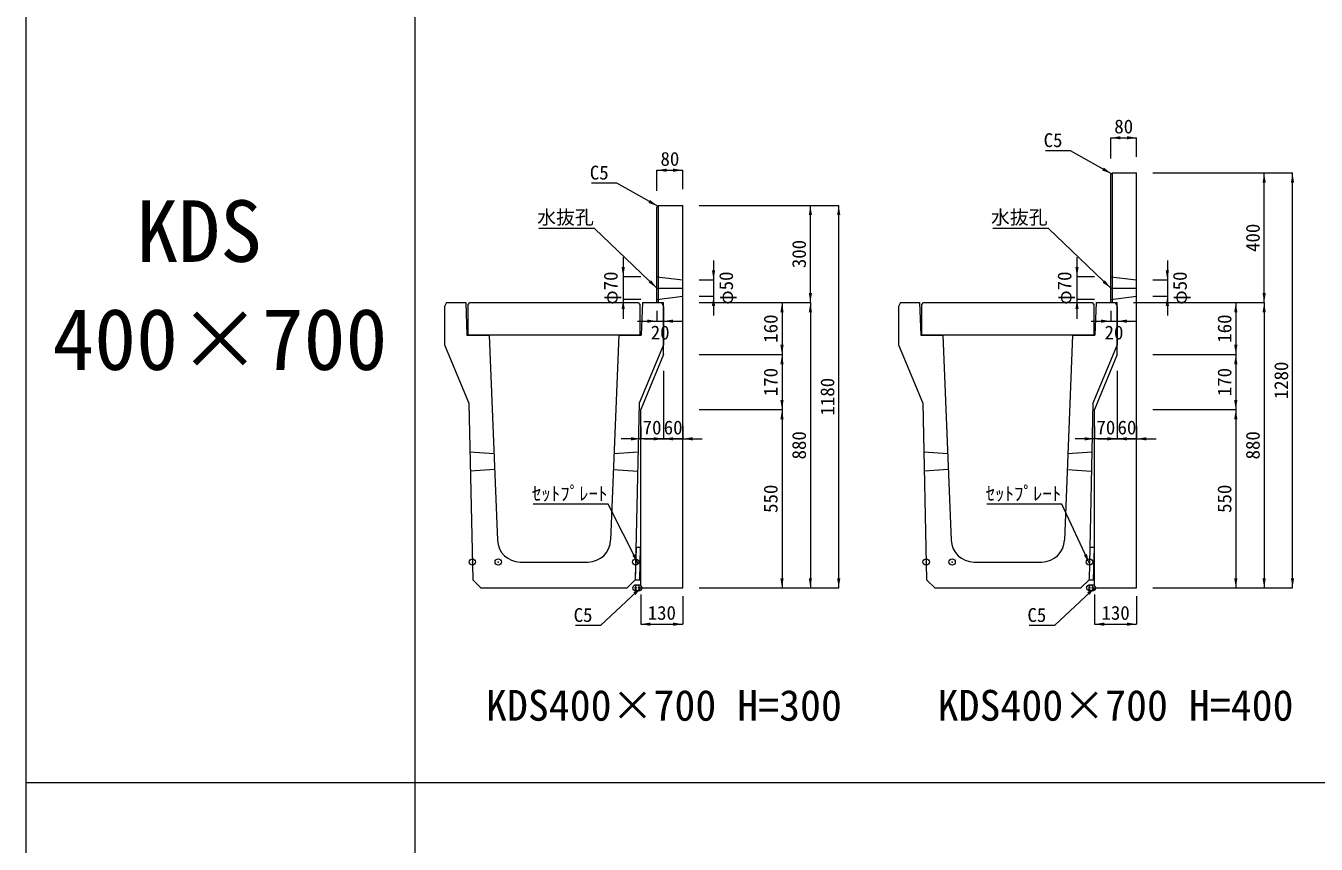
# Model space of a CAD drawing. Units: millimetres at full size, sheet at 1:40. Extents: x 172874 to 199766, y 869448 to 902797.
# Drawn here: x 172874 to 176855, y 878458 to 880983 of the extents above; entities that cross this region are included whole.
import ezdxf
from ezdxf.enums import TextEntityAlignment as Align

# ---------------------------------------------------------------- set-up
doc = ezdxf.new("R2010")
doc.units = ezdxf.units.MM
doc.header["$LTSCALE"] = 40
doc.header["$PDMODE"] = 32
doc.header["$PDSIZE"] = 20
doc.linetypes.add('DASHED', pattern=[7.5, 6, -1.5])
doc.linetypes.add('USER2', pattern=[4.7625, 3.175, -1.5875])
for name, color, linetype, lineweight in [('セットプレート', 3, 'Continuous', 13), ('パネックスKDS', 2, 'Continuous', 13), ('図枠', 5, 'Continuous', 13), ('寸法線', 7, 'Continuous', 13), ('引出線', 4, 'Continuous', 13), ('本体', 2, 'Continuous', 13), ('補助線', 8, 'Continuous', 13)]:
    doc.layers.add(name, color=color, linetype=linetype, lineweight=lineweight)
doc.layers.add('文字', color=7, linetype='Continuous')
doc.styles.add('ＭＳ ゴシック', font='')
doc.styles.get('ＭＳ ゴシック').set_extended_font_data('MS Gothic')

# ---------------------------------------------------------------- blocks, each defined once
blk = doc.blocks.new('filled_arrow')
at = {"color": 0, "linetype": 'Continuous', "lineweight": -2}
blk.add_solid([(7.5, 1.25), (0, 0), (7.5, -1.25)], dxfattribs=at)

msp = doc.modelspace()

# ---------------------------------------------------------------- linework, layer by layer
at = {"layer": 'セットプレート'}
for points in [[(174754.61, 879273.72), (174768.61, 879273.42), (174770.75, 879373.4), (174756.75, 879373.7)], [(176154.61, 879273.72), (176168.61, 879273.42), (176170.75, 879373.4), (176156.75, 879373.7)]]:
    msp.add_lwpolyline(points, close=True, dxfattribs=at)
at = {"layer": 'パネックスKDS'}
for p, q in [((176221.29, 880523.73), (176226.29, 880528.73)), ((176221.29, 880128.73), (176221.29, 880523.73)), ((176226.29, 880528.73), (176301.29, 880528.73)), ((176301.29, 879248.73), (176301.29, 880528.73)), ((174821.29, 880423.73), (174826.29, 880428.73)), ((174826.29, 880428.73), (174901.29, 880428.73)), ((174901.29, 879248.73), (174901.29, 880428.73)), ((174821.29, 880128.73), (174821.29, 880423.73)), ((174821.29, 880128.73), (174841.29, 880128.73)), ((174841.29, 879968.73), (174841.29, 880128.73)), ((176221.29, 880128.73), (176241.29, 880128.73)), ((176241.29, 879968.73), (176241.29, 880128.73)), ((174841.29, 879968.73), (174771.29, 879798.73)), ((176241.29, 879968.73), (176171.29, 879798.73)), ((174771.29, 879253.73), (174771.29, 879798.73)), ((176171.29, 879253.73), (176171.29, 879798.73)), ((174771.29, 879253.73), (174776.29, 879248.73)), ((174776.29, 879248.73), (174901.29, 879248.73)), ((176171.29, 879253.73), (176176.29, 879248.73)), ((176176.29, 879248.73), (176301.29, 879248.73))]:
    msp.add_line(p, q, dxfattribs=at)
at = {"layer": 'パネックスKDS', "lineweight": 5}
for p, q in [((176226.29, 880128.73), (176226.29, 880528.73)), ((174826.29, 880128.73), (174826.29, 880428.73))]:
    msp.add_line(p, q, dxfattribs=at)
at = {"layer": 'パネックスKDS', "linetype": 'DASHED', "lineweight": 9}
for p, q in [((174821.29, 880208.73), (174901.29, 880198.73)), ((176221.29, 880208.73), (176301.29, 880198.73)), ((174821.29, 880138.73), (174901.29, 880148.73)), ((176221.29, 880138.73), (176301.29, 880148.73))]:
    msp.add_line(p, q, dxfattribs=at)
at = {"layer": '図枠'}
for p, q in [((172874.21, 884548.33), (172874.21, 869448.33)), ((174074.21, 884548.33), (174074.21, 869448.33)), ((172874.21, 878648.33), (185274.21, 878648.33)), ((172874.21, 878648.33), (185274.21, 878648.33))]:
    msp.add_line(p, q, dxfattribs=at)
at = {"layer": '寸法線'}
for p, q in [((176221.29, 880637.28), (176301.29, 880637.28)), ((176221.29, 880573.73), (176221.29, 880637.28)), ((176301.29, 880578.73), (176301.29, 880637.28)), ((174821.29, 880537.28), (174901.29, 880537.28)), ((174821.29, 880473.73), (174821.29, 880537.28)), ((174901.29, 880478.73), (174901.29, 880537.28)), ((176351.29, 880528.73), (176782.13, 880528.73)), ((176351.29, 880528.73), (176694.63, 880528.73)), ((176694.63, 880128.73), (176694.63, 880528.73)), ((176782.13, 879248.73), (176782.13, 880528.73)), ((174951.29, 880428.73), (175382.13, 880428.73)), ((174951.29, 880428.73), (175294.63, 880428.73)), ((175294.63, 880128.73), (175294.63, 880428.73)), ((175382.13, 879248.73), (175382.13, 880428.73)), ((174717.22, 880268.73), (174717.22, 880078.73)), ((176117.22, 880268.73), (176117.22, 880078.73)), ((174995.96, 880258.73), (174995.96, 880088.73)), ((176395.96, 880258.73), (176395.96, 880088.73)), ((174771.29, 880208.73), (174717.22, 880208.73)), ((174951.29, 880198.73), (174995.96, 880198.73)), ((176171.29, 880208.73), (176117.22, 880208.73)), ((176351.29, 880198.73), (176395.96, 880198.73)), ((174951.29, 880148.73), (174995.96, 880148.73)), ((176351.29, 880148.73), (176395.96, 880148.73)), ((174771.29, 880138.73), (174717.22, 880138.73)), ((174951.29, 880128.73), (175294.63, 880128.73)), ((174951.29, 880128.73), (175207.13, 880128.73)), ((174951.29, 880128.73), (175294.63, 880128.73)), ((175207.13, 880128.73), (175207.13, 879968.73)), ((175294.63, 880128.73), (175294.63, 879248.73)), ((176171.29, 880138.73), (176117.22, 880138.73)), ((176291.29, 880128.73), (176694.63, 880128.73)), ((176291.29, 880128.73), (176607.13, 880128.73)), ((176351.29, 880128.73), (176694.63, 880128.73)), ((176607.13, 880128.73), (176607.13, 879968.73)), ((176694.63, 880128.73), (176694.63, 879248.73)), ((174761.29, 880071.65), (174901.29, 880071.65)), ((174821.29, 880103.73), (174821.29, 880071.65)), ((174841.29, 880103.73), (174841.29, 880071.65)), ((176161.29, 880071.65), (176301.29, 880071.65)), ((176221.29, 880103.73), (176221.29, 880071.65)), ((176241.29, 880103.73), (176241.29, 880071.65)), ((174951.29, 879968.73), (175207.13, 879968.73)), ((174951.29, 879968.73), (175207.13, 879968.73)), ((175207.13, 879968.73), (175207.13, 879798.73)), ((176351.29, 879968.73), (176607.13, 879968.73)), ((176351.29, 879968.73), (176607.13, 879968.73)), ((176607.13, 879968.73), (176607.13, 879798.73)), ((174841.29, 879918.73), (174841.29, 879708.73)), ((176241.29, 879918.73), (176241.29, 879708.73)), ((174951.29, 879798.73), (175207.13, 879798.73)), ((174951.29, 879798.73), (175207.13, 879798.73)), ((175207.13, 879798.73), (175207.13, 879248.73)), ((176351.29, 879798.73), (176607.13, 879798.73)), ((176351.29, 879798.73), (176607.13, 879798.73)), ((176607.13, 879798.73), (176607.13, 879248.73)), ((174771.29, 879746.99), (174771.29, 879708.73)), ((174841.29, 879748.73), (174841.29, 879708.73)), ((174901.29, 879748.73), (174901.29, 879708.73)), ((176171.29, 879746.99), (176171.29, 879708.73)), ((176241.29, 879748.73), (176241.29, 879708.73)), ((176301.29, 879748.73), (176301.29, 879708.73)), ((174901.29, 879708.73), (174711.29, 879708.73)), ((174781.29, 879708.73), (174961.29, 879708.73)), ((176301.29, 879708.73), (176111.29, 879708.73)), ((176181.29, 879708.73), (176361.29, 879708.73)), ((174951.29, 879248.73), (175382.13, 879248.73)), ((174951.29, 879248.73), (175294.63, 879248.73)), ((174951.29, 879248.73), (175207.13, 879248.73)), ((176351.29, 879248.73), (176782.13, 879248.73)), ((176351.29, 879248.73), (176694.63, 879248.73)), ((176351.29, 879248.73), (176607.13, 879248.73)), ((174771.29, 879228.73), (174771.29, 879136.93)), ((174901.29, 879223.73), (174901.29, 879136.93)), ((176171.29, 879228.73), (176171.29, 879136.93)), ((176301.29, 879223.73), (176301.29, 879136.93)), ((174771.29, 879136.93), (174901.29, 879136.93)), ((176171.29, 879136.93), (176301.29, 879136.93))]:
    msp.add_line(p, q, dxfattribs=at)
at = {"layer": '引出線'}
for points in [[(176223.79, 880526.23), (176097.42, 880597.31), (176019.65, 880597.31)], [(174823.79, 880426.23), (174697.42, 880497.31), (174619.65, 880497.31)], [(174821.29, 880173.73), (174628.83, 880357.18), (174457.09, 880357.18)], [(176221.29, 880173.73), (176028.83, 880357.18), (175857.09, 880357.18)], [(174763.79, 879323.73), (174670.85, 879507.17), (174439.48, 879507.17)], [(176155.68, 879323.71), (176070.85, 879507.17), (175839.48, 879507.17)], [(174773.79, 879251.23), (174647.42, 879132.58), (174569.65, 879132.58)], [(176173.79, 879251.23), (176047.42, 879132.58), (175969.65, 879132.58)]]:
    msp.add_lwpolyline(points, dxfattribs=at)
at = {"layer": '本体'}
for p, q in [((174172.29, 880128.73), (174166.29, 880116.73)), ((174166.29, 880116.73), (174166.29, 879998.73)), ((174172.29, 880128.73), (174231.29, 880128.73)), ((174231.29, 880128.73), (174235.29, 880028.73)), ((174776.29, 880128.73), (174772.29, 880028.73)), ((174776.29, 880128.73), (174835.29, 880128.73)), ((174835.29, 880128.73), (174841.29, 880116.73)), ((174841.29, 880116.73), (174841.29, 879998.73)), ((175572.29, 880128.73), (175566.29, 880116.73)), ((175566.29, 880116.73), (175566.29, 879998.73)), ((175572.29, 880128.73), (175631.29, 880128.73)), ((175631.29, 880128.73), (175635.29, 880028.73)), ((176176.29, 880128.73), (176172.29, 880028.73)), ((176176.29, 880128.73), (176235.29, 880128.73)), ((176235.29, 880128.73), (176241.29, 880116.73)), ((176241.29, 880116.73), (176241.29, 879998.73)), ((174235.29, 880028.73), (174303.79, 880028.73)), ((174303.79, 880028.73), (174329.1, 879395.93)), ((174703.79, 880028.73), (174678.48, 879395.93)), ((174703.79, 880028.73), (174772.29, 880028.73)), ((175635.29, 880028.73), (175703.79, 880028.73)), ((175703.79, 880028.73), (175729.1, 879395.93)), ((176103.79, 880028.73), (176078.48, 879395.93)), ((176103.79, 880028.73), (176172.29, 880028.73)), ((174166.29, 879998.73), (174241.29, 879818.73)), ((174841.29, 879998.73), (174766.29, 879818.73)), ((175566.29, 879998.73), (175641.29, 879818.73)), ((176241.29, 879998.73), (176166.29, 879818.73)), ((174241.29, 879818.73), (174252.97, 879273.72)), ((174766.29, 879818.73), (174754.61, 879273.72)), ((175641.29, 879818.73), (175652.97, 879273.72)), ((176166.29, 879818.73), (176154.61, 879273.72)), ((174399.05, 879328.73), (174608.54, 879328.73)), ((175799.05, 879328.73), (176008.54, 879328.73)), ((174252.97, 879273.72), (174278.51, 879248.73)), ((174729.08, 879248.73), (174754.61, 879273.72)), ((175652.97, 879273.72), (175678.51, 879248.73)), ((176129.08, 879248.73), (176154.61, 879273.72)), ((174278.51, 879248.73), (174729.08, 879248.73)), ((175678.51, 879248.73), (176129.08, 879248.73))]:
    msp.add_line(p, q, dxfattribs=at)
at = {"layer": '本体', "linetype": 'USER2'}
for p, q in [((174244.51, 879668.73), (174318.39, 879663.73)), ((174689.19, 879663.73), (174763.08, 879668.73)), ((175644.51, 879668.73), (175718.39, 879663.73)), ((176089.19, 879663.73), (176163.08, 879668.73)), ((174320.39, 879613.73), (174245.79, 879608.73)), ((174687.19, 879613.73), (174761.79, 879608.73)), ((175720.39, 879613.73), (175645.79, 879608.73)), ((176087.19, 879613.73), (176161.79, 879608.73))]:
    msp.add_line(p, q, dxfattribs=at)
at = {"layer": '本体', "lineweight": 20}
for points in [[(174238.79, 880122.73), (174243.79, 880128.73), (174763.79, 880128.73), (174768.79, 880122.73), (174768.79, 880028.73), (174238.79, 880028.73)], [(175638.79, 880122.73), (175643.79, 880128.73), (176163.79, 880128.73), (176168.79, 880122.73), (176168.79, 880028.73), (175638.79, 880028.73)]]:
    msp.add_lwpolyline(points, close=True, dxfattribs=at)
at = {"layer": '本体'}
for centre, start, end in [((174399.05, 879398.73), 182.29061, 270), ((174608.54, 879398.73), 270, 357.70939), ((175799.05, 879398.73), 182.29061, 270), ((176008.54, 879398.73), 270, 357.70939)]:
    msp.add_arc(centre, 70, start, end, dxfattribs=at)
at = {"layer": '補助線'}
for p, q in [((174821.29, 880173.73), (174901.29, 880173.73)), ((176221.29, 880173.73), (176301.29, 880173.73))]:
    msp.add_line(p, q, dxfattribs=at)
for p in [(174251.79, 879328.73), (174331.79, 879328.73), (174755.79, 879328.73), (175651.79, 879328.73), (175731.79, 879328.73), (176155.79, 879328.73), (174757.29, 879248.73), (174764.29, 879248.73), (174764.29, 879248.73), (176157.29, 879248.73), (176164.29, 879248.73), (176164.29, 879248.73)]:
    msp.add_point(p, dxfattribs=at)

# ---------------------------------------------------------------- block references
at = {"layer": '寸法線', "xscale": 4, "yscale": 4}
for p in [(176221.29, 880637.28), (174821.29, 880537.28), (174841.29, 880071.65), (176241.29, 880071.65), (174841.29, 879708.73), (174901.29, 879708.73), (176241.29, 879708.73), (176301.29, 879708.73), (174771.29, 879136.93), (176171.29, 879136.93)]:
    msp.add_blockref('filled_arrow', p, dxfattribs=at)
for p, rotation in [((176301.29, 880637.28), 180), ((174901.29, 880537.28), 180), ((176694.63, 880528.73), 270), ((176782.13, 880528.73), 270), ((175294.63, 880428.73), 270), ((175382.13, 880428.73), 270), ((174717.22, 880208.73), 90), ((174995.96, 880198.73), 90), ((176117.22, 880208.73), 90), ((176395.96, 880198.73), 90), ((174995.96, 880148.73), 270), ((175294.63, 880128.73), 90), ((176395.96, 880148.73), 270), ((176694.63, 880128.73), 90), ((174717.22, 880138.73), 270), ((175207.13, 880128.73), 270), ((175294.63, 880128.73), 270), ((176117.22, 880138.73), 270), ((176607.13, 880128.73), 270), ((176694.63, 880128.73), 270), ((174821.29, 880071.65), 180), ((176221.29, 880071.65), 180), ((175207.13, 879968.73), 90), ((176607.13, 879968.73), 90), ((175207.13, 879968.73), 270), ((176607.13, 879968.73), 270), ((175207.13, 879798.73), 90), ((176607.13, 879798.73), 90), ((175207.13, 879798.73), 270), ((176607.13, 879798.73), 270), ((174771.29, 879708.73), 180), ((174841.29, 879708.73), 180), ((176171.29, 879708.73), 180), ((176241.29, 879708.73), 180), ((175207.13, 879248.73), 90), ((175294.63, 879248.73), 90), ((175382.13, 879248.73), 90), ((176607.13, 879248.73), 90), ((176694.63, 879248.73), 90), ((176782.13, 879248.73), 90), ((174901.29, 879136.93), 180), ((176301.29, 879136.93), 180)]:
    msp.add_blockref('filled_arrow', p, dxfattribs=dict(at, rotation=rotation))
at = {"layer": '引出線', "xscale": 4, "yscale": 4}
for p, rotation in [((176223.79, 880526.23), 150.6), ((174823.79, 880426.23), 150.6), ((174821.29, 880173.73), 136.4), ((176221.29, 880173.73), 136.4), ((174763.79, 879323.73), 116.9), ((176155.68, 879323.71), 114.8), ((174773.79, 879251.23), 223.2), ((176173.79, 879251.23), 223.2)]:
    msp.add_blockref('filled_arrow', p, dxfattribs=dict(at, rotation=rotation))

# ---------------------------------------------------------------- texts
at = {"layer": '寸法線', "style": 'ＭＳ ゴシック'}
for s, p in [('80', (176261.29, 880672.28)), ('80', (174861.29, 880572.28)), ('20', (174831.29, 880036.65)), ('20', (176231.29, 880036.65)), ('70', (174806.29, 879743.73)), ('60', (174871.29, 879743.73)), ('70', (176206.29, 879743.73)), ('60', (176271.29, 879743.73)), ('130', (174836.29, 879171.93)), ('130', (176236.29, 879171.93))]:
    msp.add_text(s, height=42.72, dxfattribs=at).set_placement(p, align=Align.MIDDLE_CENTER)
for s, p in [('400', (176659.63, 880328.73)), ('300', (175259.63, 880278.73)), ('φ70', (174678.56, 880173.73)), ('φ50', (175034.62, 880173.73)), ('φ70', (176078.56, 880173.73)), ('φ50', (176434.62, 880173.73)), ('160', (175172.13, 880048.73)), ('160', (176572.13, 880048.73)), ('170', (175172.13, 879883.73)), ('170', (176572.13, 879883.73)), ('1280', (176747.13, 879888.73)), ('1180', (175347.13, 879838.73)), ('880', (175259.63, 879688.73)), ('880', (176659.63, 879688.73)), ('550', (175172.13, 879523.73)), ('550', (176572.13, 879523.73))]:
    msp.add_text(s, height=42.72, rotation=90, dxfattribs=at).set_placement(p, align=Align.MIDDLE_CENTER)
at = {"layer": '引出線', "style": 'ＭＳ ゴシック'}
for s, p in [('C5', (176072.42, 880651.31)), ('C5', (174672.42, 880551.31)), ('水抜孔', (174626.58, 880413.46)), ('水抜孔', (176026.58, 880413.46)), ('ｾｯﾄﾌﾟﾚｰﾄ', (174668.6, 879561.17)), ('ｾｯﾄﾌﾟﾚｰﾄ', (176068.6, 879561.17)), ('C5', (174622.42, 879186.58)), ('C5', (176022.42, 879186.58))]:
    msp.add_text(s, height=42.72, dxfattribs=at).set_placement(p, align=Align.TOP_RIGHT)
at = {"layer": '文字', "style": 'ＭＳ ゴシック'}
for s, p in [('KDS ', (173215.21, 880444.5)), ('400×700', (172956.21, 880111.16))]:
    msp.add_text(s, height=189.9, dxfattribs=at).set_placement(p, align=Align.TOP_LEFT)
for s, p in [('KDS400×700 H=300', (174293.87, 878810.66)), ('KDS400×700 H=400', (175687.24, 878810.66))]:
    msp.add_text(s, height=94.94, dxfattribs=at).set_placement(p, align=Align.BOTTOM_LEFT)

doc.saveas('drawing.dxf')
